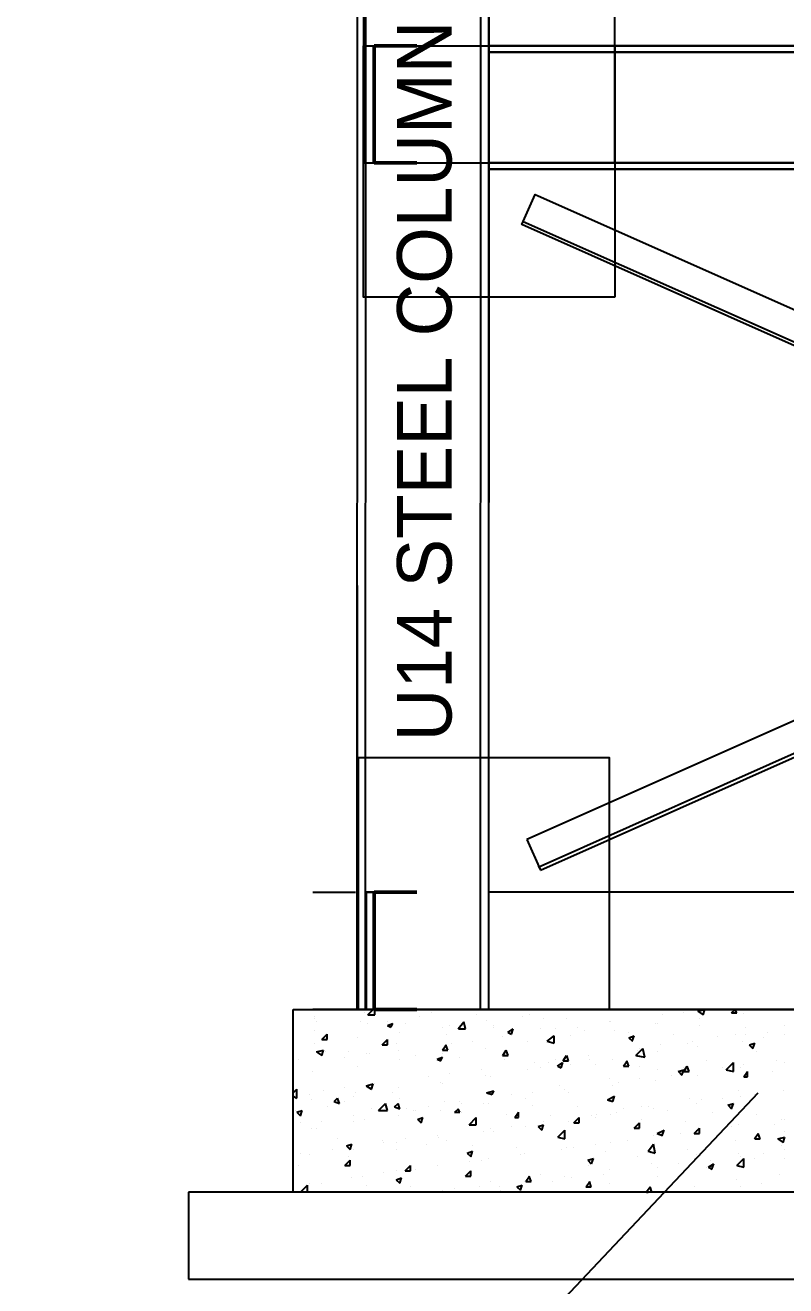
# Model space of a CAD drawing. Header units: millimetres. Extents: x -23396 to 106750, y 116 to 66281.
# Drawn here: x 53000 to 53779, y 38468 to 39760 of the extents above; entities that cross this region are included whole.
import ezdxf

# ---------------------------------------------------------------- set-up
doc = ezdxf.new("R2010")
doc.units = ezdxf.units.MM
doc.layers.add('Wall', color=1, linetype='Continuous', lineweight=50)

msp = doc.modelspace()

# ---------------------------------------------------------------- linework, layer by layer
at = {"color": 0}
for p, q in [((53340.013, 38751.105), (53344.31, 52958.55)), ((53348.607, 38751.105), (53352.904, 52958.55)), ((53470.337, 52958.55), (53466.041, 38751.105)), ((53478.931, 52958.55), (53474.634, 38751.105)), ((53474.634, 39804.269), (53474.634, 38751.105)), ((55047.763, 39739.128), (53476.31, 39739.128)), ((53476.31, 39739.128), (55047.763, 39739.128)), ((55047.763, 39732.683), (53476.31, 39732.683)), ((53476.31, 39732.683), (55047.763, 39732.683)), ((55047.763, 39619.073), (53476.31, 39619.073)), ((53476.31, 39619.073), (55047.763, 39619.073)), ((55047.763, 39612.628), (53476.31, 39612.628)), ((53476.31, 39612.628), (55047.763, 39612.628)), ((53340.013, 39185.862), (53340.013, 38751.105)), ((53294.552, 38871.159), (53338.209, 38871.159)), ((53349.123, 38751.105), (53349.123, 38871.159)), ((53349.123, 38871.159), (53392.779, 38871.159)), ((53392.779, 38871.159), (53349.123, 38871.159)), ((53349.123, 38871.159), (53349.123, 38751.105)), ((53392.779, 38871.159), (53349.123, 38871.159)), ((53349.123, 38871.159), (53349.123, 38751.105)), ((55047.892, 38871.159), (53474.634, 38871.159)), ((53274.529, 38751.148), (55408.185, 38751.148)), ((53274.529, 38563.744), (53274.529, 38751.148)), ((53338.209, 38751.105), (53294.552, 38751.105)), ((53296.357, 38743.8), (53296.357, 38743.8)), ((53296.357, 38742.038), (53296.357, 38742.038)), ((53325.447, 38751.105), (53325.447, 38751.105)), ((55177.185, 38751.105), (53338.209, 38751.105)), ((53341.818, 38751.105), (53341.818, 38751.105)), ((53347.275, 38747.495), (53347.275, 38747.495)), ((53392.779, 38751.105), (53349.123, 38751.105)), ((53349.123, 38751.105), (53392.779, 38751.105)), ((53392.779, 38751.105), (53349.123, 38751.105)), ((53350.927, 38745.648), (53356.384, 38751.105)), ((53350.927, 38745.648), (53358.189, 38745.648)), ((53358.189, 38745.648), (53358.189, 38751.105)), ((53370.951, 38749.257), (53370.951, 38749.257)), ((53403.693, 38743.8), (53403.693, 38743.8)), ((53416.541, 38747.495), (53416.541, 38747.495)), ((53458.263, 38751.105), (53458.263, 38751.105)), ((53462.044, 38745.648), (53462.044, 38745.648)), ((53472.787, 38740.191), (53472.787, 38740.191)), ((53474.462, 38751.105), (55220.541, 38751.105)), ((53509.181, 38743.8), (53509.181, 38743.8)), ((53516.615, 38745.648), (53516.615, 38745.648)), ((53531.138, 38742.038), (53531.138, 38742.038)), ((53554.642, 38741.995), (53554.642, 38741.995)), ((53582.099, 38751.105), (53582.099, 38751.105)), ((53652.869, 38745.648), (53652.869, 38745.648)), ((53674.697, 38747.495), (53674.697, 38747.495)), ((53689.091, 38749.257), (53694.72, 38745.648)), ((53689.263, 38749.257), (53696.396, 38751.105)), ((53690.939, 38741.995), (53690.939, 38741.995)), ((53694.548, 38745.648), (53696.396, 38751.105)), ((53723.681, 38747.495), (53729.267, 38747.495)), ((53723.81, 38747.495), (53727.591, 38751.148)), ((53729.267, 38747.495), (53727.462, 38751.105)), ((53736.4, 38747.409), (53736.4, 38747.409)), ((53296.357, 38729.319), (53296.357, 38729.319)), ((53298.162, 38738.386), (53298.162, 38738.386)), ((53343.666, 38738.386), (53343.666, 38738.386)), ((53350.927, 38736.538), (53350.927, 38736.538)), ((53370.951, 38738.386), (53370.951, 38738.386)), ((53370.951, 38734.734), (53376.408, 38736.538)), ((53370.951, 38734.734), (53374.56, 38732.929)), ((53374.56, 38732.929), (53376.408, 38736.538)), ((53383.669, 38727.472), (53383.669, 38727.472)), ((53389.127, 38736.538), (53389.127, 38736.538)), ((53427.326, 38732.929), (53427.326, 38732.929)), ((53434.587, 38734.734), (53434.587, 38734.734)), ((53443.525, 38731.081), (53449.154, 38738.386)), ((53443.826, 38731.124), (53451.13, 38731.124)), ((53451.13, 38731.124), (53449.283, 38738.386)), ((53479.919, 38734.691), (53479.919, 38734.691)), ((53479.919, 38732.929), (53479.919, 38732.929)), ((53494.486, 38727.386), (53499.943, 38731.081)), ((53494.615, 38727.472), (53498.267, 38725.624)), ((53498.267, 38725.624), (53499.943, 38731.081)), ((53527.529, 38731.081), (53527.529, 38731.081)), ((53543.728, 38731.081), (53543.728, 38731.081)), ((53565.427, 38732.929), (53565.427, 38732.929)), ((53572.861, 38729.319), (53572.861, 38729.319)), ((53598.298, 38738.386), (53598.298, 38738.386)), ((53599.974, 38738.386), (53599.974, 38738.386)), ((53603.755, 38729.319), (53603.755, 38729.319)), ((53618.322, 38727.472), (53618.322, 38727.472)), ((53645.435, 38736.538), (53645.435, 38736.538)), ((53647.584, 38736.581), (53647.584, 38736.581)), ((53690.939, 38734.691), (53690.939, 38734.691)), ((53738.377, 38732.929), (53738.377, 38732.929)), ((53760.205, 38727.472), (53760.205, 38727.472)), ((53778.38, 38734.734), (53778.38, 38734.734)), ((53296.357, 38716.515), (53296.357, 38716.515)), ((53303.619, 38720.167), (53309.076, 38725.624)), ((53303.619, 38720.167), (53309.076, 38720.167)), ((53309.076, 38720.167), (53309.076, 38725.624)), ((53340.013, 38722.015), (53340.013, 38722.015)), ((53365.494, 38714.753), (53370.951, 38720.167)), ((53365.494, 38714.753), (53370.951, 38714.753)), ((53370.951, 38714.753), (53370.951, 38720.167)), ((53380.017, 38716.515), (53380.017, 38716.515)), ((53427.455, 38709.296), (53431.107, 38714.753)), ((53432.783, 38709.296), (53430.978, 38714.753)), ((53431.107, 38725.624), (53431.107, 38725.624)), ((53436.564, 38716.558), (53436.564, 38716.558)), ((53458.263, 38718.362), (53458.263, 38718.362)), ((53489.158, 38723.819), (53489.158, 38723.819)), ((53514.638, 38718.362), (53514.638, 38718.362)), ((53534.662, 38718.362), (53542.052, 38723.862)), ((53534.662, 38718.362), (53542.052, 38716.558)), ((53542.052, 38716.558), (53542.052, 38723.862)), ((53558.294, 38723.862), (53558.294, 38723.862)), ((53618.322, 38721.972), (53623.779, 38723.862)), ((53618.451, 38722.015), (53622.103, 38718.405)), ((53621.974, 38718.362), (53623.779, 38723.862)), ((53650.892, 38714.753), (53650.892, 38714.753)), ((53663.783, 38725.624), (53663.783, 38725.624)), ((53678.349, 38716.558), (53678.349, 38716.558)), ((53683.806, 38718.362), (53683.806, 38718.362)), ((53709.287, 38723.819), (53709.287, 38723.819)), ((53727.591, 38725.624), (53727.591, 38725.624)), ((53734.724, 38718.362), (53734.724, 38718.362)), ((53738.377, 38725.624), (53738.377, 38725.624)), ((53741.857, 38714.667), (53745.638, 38711.058)), ((53742.029, 38714.753), (53747.486, 38716.558)), ((53745.638, 38711.144), (53747.486, 38716.558)), ((53756.423, 38721.972), (53756.423, 38721.972)), ((53778.38, 38725.624), (53778.38, 38725.624)), ((53298.162, 38707.448), (53305.466, 38709.296)), ((53298.162, 38707.448), (53303.619, 38703.796)), ((53303.619, 38703.796), (53305.466, 38709.296)), ((53307.271, 38707.448), (53307.271, 38707.448)), ((53327.294, 38701.991), (53327.294, 38701.991)), ((53330.904, 38707.448), (53330.904, 38707.448)), ((53349.123, 38705.601), (53349.123, 38705.601)), ((53352.732, 38705.601), (53352.732, 38705.601)), ((53381.865, 38709.296), (53381.865, 38709.296)), ((53399.869, 38703.796), (53399.869, 38703.796)), ((53421.869, 38700.187), (53427.326, 38701.991)), ((53425.521, 38698.339), (53427.326, 38701.991)), ((53427.326, 38709.296), (53432.783, 38709.296)), ((53427.326, 38705.601), (53427.326, 38705.601)), ((53445.373, 38701.948), (53445.373, 38701.948)), ((53471.111, 38711.144), (53471.111, 38711.144)), ((53489.029, 38703.796), (53494.615, 38703.796)), ((53489.158, 38703.796), (53492.81, 38709.296)), ((53494.615, 38703.796), (53492.81, 38709.253)), ((53551.033, 38698.339), (53554.642, 38703.796)), ((53556.619, 38698.382), (53554.814, 38703.839)), ((53576.642, 38703.839), (53576.642, 38703.839)), ((53625.584, 38703.796), (53632.888, 38711.058)), ((53625.584, 38703.796), (53634.693, 38701.991)), ((53627.56, 38709.296), (53627.56, 38709.296)), ((53629.236, 38711.058), (53629.236, 38711.058)), ((53634.693, 38701.991), (53632.888, 38711.058)), ((53647.584, 38707.448), (53647.584, 38707.448)), ((53689.263, 38712.905), (53689.263, 38712.905)), ((53749.291, 38707.448), (53749.291, 38707.448)), ((53279.986, 38700.187), (53279.986, 38700.187)), ((53340.013, 38692.882), (53340.013, 38692.882)), ((53383.669, 38700.187), (53383.669, 38700.187)), ((53421.998, 38700.187), (53425.65, 38698.382)), ((53467.33, 38689.273), (53467.33, 38689.273)), ((53491.134, 38700.187), (53491.134, 38700.187)), ((53514.638, 38689.273), (53514.638, 38689.273)), ((53522.072, 38696.577), (53522.072, 38696.577)), ((53527.529, 38691.034), (53527.529, 38691.034)), ((53536.595, 38696.577), (53536.595, 38696.577)), ((53543.728, 38700.187), (53543.728, 38700.187)), ((53545.404, 38692.882), (53550.861, 38696.491)), ((53545.576, 38692.882), (53549.185, 38691.034)), ((53549.056, 38691.034), (53550.861, 38696.491)), ((53551.033, 38698.382), (53556.619, 38698.382)), ((53558.294, 38694.73), (53558.294, 38694.73)), ((53578.318, 38700.187), (53578.318, 38700.187)), ((53583.775, 38694.73), (53583.775, 38694.73)), ((53602.08, 38700.187), (53602.08, 38700.187)), ((53612.865, 38692.882), (53618.322, 38692.882)), ((53612.994, 38692.925), (53616.646, 38698.382)), ((53618.322, 38692.882), (53616.517, 38698.339)), ((53629.236, 38692.882), (53629.236, 38692.882)), ((53647.584, 38689.273), (53647.584, 38689.273)), ((53669.111, 38687.425), (53674.697, 38689.273)), ((53672.892, 38683.773), (53674.697, 38689.273)), ((53674.697, 38687.425), (53678.349, 38692.882)), ((53674.697, 38691.034), (53674.697, 38691.034)), ((53680.154, 38687.425), (53678.177, 38692.882)), ((53698.373, 38698.339), (53698.373, 38698.339)), ((53714.744, 38691.034), (53714.744, 38691.034)), ((53718.353, 38689.273), (53725.658, 38696.491)), ((53718.353, 38689.273), (53725.658, 38687.425)), ((53720.201, 38689.273), (53720.201, 38689.273)), ((53725.658, 38687.425), (53725.658, 38696.491)), ((53732.919, 38691.12), (53732.919, 38691.12)), ((53736.4, 38694.644), (53736.4, 38694.644)), ((53769.314, 38698.339), (53769.314, 38698.339)), ((53778.38, 38696.577), (53778.38, 38696.577)), ((53294.552, 38687.425), (53294.552, 38687.425)), ((53412.759, 38682.011), (53412.759, 38682.011)), ((53425.65, 38676.554), (53425.65, 38676.554)), ((53434.587, 38685.62), (53434.587, 38685.62)), ((53471.111, 38683.816), (53471.111, 38683.816)), ((53476.568, 38682.011), (53476.568, 38682.011)), ((53598.298, 38680.163), (53598.298, 38680.163)), ((53607.537, 38676.554), (53607.537, 38676.554)), ((53629.236, 38680.163), (53629.236, 38680.163)), ((53645.435, 38678.316), (53645.435, 38678.316)), ((53662.107, 38683.816), (53662.107, 38683.816)), ((53669.24, 38687.425), (53672.892, 38683.816)), ((53674.568, 38687.425), (53680.154, 38687.425)), ((53689.263, 38683.773), (53689.263, 38683.773)), ((53736.4, 38682.011), (53740.181, 38687.425)), ((53736.4, 38682.011), (53740.181, 38682.011)), ((53740.181, 38682.011), (53740.181, 38687.425)), ((53765.662, 38687.425), (53765.662, 38687.425)), ((52999.744, 37868.879), (53751.009, 38665.64)), ((53274.529, 38665.597), (53278.181, 38669.249)), ((53278.181, 38660.14), (53278.181, 38669.249)), ((53290.9, 38663.835), (53290.9, 38663.835)), ((53305.466, 38667.444), (53305.466, 38667.444)), ((53327.294, 38671.054), (53327.294, 38671.054)), ((53338.209, 38665.597), (53338.209, 38665.597)), ((53349.123, 38672.859), (53356.384, 38674.706)), ((53349.123, 38672.859), (53354.58, 38669.249)), ((53354.58, 38669.249), (53356.384, 38674.706)), ((53358.189, 38674.706), (53358.189, 38674.706)), ((53376.408, 38665.597), (53376.408, 38665.597)), ((53381.865, 38671.054), (53381.865, 38671.054)), ((53427.326, 38674.706), (53427.326, 38674.706)), ((53472.658, 38665.597), (53479.919, 38667.444)), ((53472.787, 38665.597), (53478.244, 38663.749)), ((53478.244, 38663.749), (53479.919, 38667.444)), ((53498.267, 38663.835), (53498.267, 38663.835)), ((53498.267, 38663.835), (53498.267, 38663.835)), ((53519.923, 38665.597), (53519.923, 38665.597)), ((53547.509, 38672.859), (53547.509, 38672.859)), ((53552.837, 38669.249), (53552.837, 38669.249)), ((53556.619, 38665.64), (53556.619, 38665.64)), ((53602.08, 38672.859), (53602.08, 38672.859)), ((53731.115, 38667.444), (53731.115, 38667.444)), ((53747.486, 38663.835), (53747.486, 38663.835)), ((53776.576, 38667.444), (53776.576, 38667.444)), ((53274.529, 38661.987), (53278.181, 38660.14)), ((53292.705, 38658.292), (53292.705, 38658.292)), ((53309.076, 38651.073), (53309.076, 38651.073)), ((53316.38, 38656.53), (53319.99, 38660.14)), ((53316.38, 38656.53), (53321.837, 38654.683)), ((53321.837, 38654.683), (53319.99, 38660.14)), ((53327.294, 38656.53), (53327.294, 38656.53)), ((53336.361, 38661.987), (53336.361, 38661.987)), ((53361.841, 38647.421), (53369.103, 38654.683)), ((53370.951, 38647.421), (53369.103, 38654.683)), ((53378.212, 38651.073), (53381.865, 38654.683)), ((53378.212, 38651.073), (53383.669, 38649.269)), ((53383.669, 38649.269), (53381.865, 38654.683)), ((53383.669, 38660.14), (53383.669, 38660.14)), ((53412.759, 38651.073), (53412.759, 38651.073)), ((53429.13, 38656.444), (53429.13, 38656.444)), ((53445.373, 38656.444), (53445.373, 38656.444)), ((53447.349, 38654.683), (53447.349, 38654.683)), ((53469.177, 38654.683), (53469.177, 38654.683)), ((53474.634, 38654.683), (53474.634, 38654.683)), ((53512.834, 38660.14), (53512.834, 38660.14)), ((53519.923, 38652.878), (53519.923, 38652.878)), ((53565.427, 38651.03), (53565.427, 38651.03)), ((53596.494, 38658.292), (53603.755, 38661.987)), ((53596.494, 38658.378), (53602.08, 38656.53)), ((53601.951, 38656.53), (53603.755, 38661.987)), ((53630.912, 38651.03), (53630.912, 38651.03)), ((53638.345, 38651.073), (53638.345, 38651.073)), ((53680.154, 38660.14), (53680.154, 38660.14)), ((53687.587, 38654.683), (53687.587, 38654.683)), ((53692.916, 38658.378), (53692.916, 38658.378)), ((53714.744, 38660.14), (53714.744, 38660.14)), ((53720.029, 38652.878), (53725.658, 38654.683)), ((53720.201, 38652.878), (53723.81, 38649.269)), ((53723.681, 38649.269), (53725.658, 38654.683)), ((53732.919, 38661.987), (53732.919, 38661.987)), ((53276.334, 38647.421), (53276.334, 38647.421)), ((53278.181, 38645.573), (53283.638, 38647.421)), ((53278.181, 38645.573), (53281.791, 38641.964)), ((53281.791, 38641.964), (53283.638, 38647.421)), ((53303.619, 38636.507), (53303.619, 38636.507)), ((53336.361, 38641.964), (53336.361, 38641.964)), ((53336.361, 38636.507), (53336.361, 38636.507)), ((53347.275, 38638.355), (53347.275, 38638.355)), ((53354.58, 38649.269), (53354.58, 38649.269)), ((53361.841, 38647.421), (53370.951, 38647.421)), ((53381.865, 38641.964), (53381.865, 38641.964)), ((53390.931, 38649.269), (53390.931, 38649.269)), ((53398.236, 38647.421), (53398.236, 38647.421)), ((53399.869, 38647.421), (53399.869, 38647.421)), ((53401.845, 38638.355), (53407.302, 38640.116)), ((53402.017, 38638.355), (53405.627, 38634.702)), ((53405.498, 38634.702), (53407.302, 38640.116)), ((53425.65, 38647.421), (53425.65, 38647.421)), ((53439.916, 38645.573), (53445.373, 38645.573)), ((53440.044, 38645.573), (53443.697, 38649.269)), ((53445.373, 38645.573), (53443.525, 38649.183)), ((53447.349, 38645.616), (53447.349, 38645.616)), ((53454.611, 38632.898), (53462.044, 38640.116)), ((53462.044, 38632.898), (53462.044, 38640.116)), ((53492.81, 38643.812), (53492.81, 38643.812)), ((53501.748, 38640.116), (53505.4, 38645.573)), ((53501.748, 38640.116), (53505.4, 38640.116)), ((53505.4, 38640.116), (53505.4, 38645.573)), ((53531.138, 38636.507), (53531.138, 38636.507)), ((53538.271, 38641.964), (53538.271, 38641.964)), ((53556.619, 38636.507), (53556.619, 38636.507)), ((53561.947, 38634.702), (53567.533, 38640.116)), ((53567.533, 38634.702), (53567.533, 38640.116)), ((53579.951, 38641.964), (53579.951, 38641.964)), ((53583.775, 38640.116), (53583.775, 38640.116)), ((53585.408, 38643.726), (53585.408, 38643.726)), ((53599.974, 38643.726), (53599.974, 38643.726)), ((53605.431, 38645.573), (53605.431, 38645.573)), ((53612.865, 38649.269), (53612.865, 38649.269)), ((53630.912, 38638.312), (53630.912, 38638.312)), ((53643.802, 38649.269), (53643.802, 38649.269)), ((53658.326, 38647.421), (53658.326, 38647.421)), ((53676.373, 38636.464), (53676.373, 38636.464)), ((53703.83, 38645.616), (53703.83, 38645.616)), ((53749.291, 38643.812), (53749.291, 38643.812)), ((53774.771, 38638.355), (53774.771, 38638.355)), ((53778.38, 38638.355), (53778.38, 38638.355)), ((53281.791, 38634.702), (53281.791, 38634.702)), ((53292.705, 38629.245), (53292.705, 38629.245)), ((53298.162, 38629.245), (53298.162, 38629.245)), ((53454.611, 38632.898), (53462.044, 38632.898)), ((53469.177, 38625.55), (53469.177, 38625.55)), ((53476.568, 38629.245), (53476.568, 38629.245)), ((53479.919, 38625.55), (53479.919, 38625.55)), ((53498.267, 38631.05), (53498.267, 38631.05)), ((53512.834, 38631.05), (53512.834, 38631.05)), ((53525.552, 38631.05), (53531.138, 38632.898)), ((53525.552, 38631.05), (53529.205, 38627.398)), ((53529.334, 38627.398), (53531.138, 38632.898)), ((53531.138, 38632.898), (53531.138, 38632.898)), ((53545.576, 38620.136), (53552.837, 38627.398)), ((53552.837, 38618.331), (53552.837, 38627.398)), ((53561.947, 38634.702), (53567.533, 38634.702)), ((53623.779, 38629.245), (53629.236, 38634.702)), ((53623.779, 38629.245), (53629.236, 38629.245)), ((53629.236, 38629.245), (53629.236, 38634.702)), ((53647.412, 38623.788), (53654.716, 38627.398)), ((53647.412, 38623.788), (53652.869, 38621.941)), ((53652.74, 38621.941), (53654.716, 38627.398)), ((53670.916, 38623.702), (53670.916, 38623.702)), ((53685.482, 38623.788), (53690.939, 38629.245)), ((53685.482, 38623.788), (53690.939, 38623.788)), ((53687.587, 38627.398), (53687.587, 38627.398)), ((53690.939, 38623.788), (53690.939, 38629.245)), ((53690.939, 38625.55), (53690.939, 38625.55)), ((53722.134, 38634.745), (53722.134, 38634.745)), ((53723.81, 38631.05), (53723.81, 38631.05)), ((53731.115, 38632.855), (53731.115, 38632.855)), ((53747.314, 38618.288), (53751.095, 38623.788)), ((53752.943, 38618.331), (53751.095, 38623.788)), ((53767.638, 38632.898), (53767.638, 38632.898)), ((53778.38, 38625.636), (53778.38, 38625.636)), ((53319.99, 38618.331), (53319.99, 38618.331)), ((53329.099, 38611.069), (53334.556, 38612.831)), ((53329.099, 38611.069), (53332.752, 38607.374)), ((53332.752, 38607.374), (53334.556, 38612.831)), ((53365.494, 38616.484), (53365.494, 38616.484)), ((53367.298, 38614.679), (53367.298, 38614.679)), ((53380.017, 38614.679), (53380.017, 38614.679)), ((53389.127, 38618.331), (53389.127, 38618.331)), ((53411.084, 38612.874), (53411.084, 38612.874)), ((53421.869, 38621.941), (53421.869, 38621.941)), ((53423.673, 38620.136), (53423.673, 38620.136)), ((53431.107, 38616.484), (53431.107, 38616.484)), ((53458.263, 38611.069), (53458.263, 38611.069)), ((53545.576, 38620.136), (53552.837, 38618.331)), ((53583.775, 38612.831), (53583.775, 38612.831)), ((53599.974, 38614.679), (53599.974, 38614.679)), ((53616.646, 38616.484), (53616.646, 38616.484)), ((53638.345, 38605.612), (53643.802, 38612.831)), ((53645.435, 38603.765), (53643.63, 38612.831)), ((53643.802, 38621.941), (53643.802, 38621.941)), ((53727.591, 38616.484), (53727.591, 38616.484)), ((53747.615, 38618.331), (53752.943, 38618.331)), ((53771.119, 38618.288), (53776.576, 38614.679)), ((53771.248, 38618.331), (53778.38, 38620.136)), ((53774.771, 38611.069), (53774.771, 38611.069)), ((53776.576, 38614.679), (53778.38, 38620.136)), ((53281.791, 38603.765), (53281.791, 38603.765)), ((53290.9, 38601.96), (53290.9, 38601.96)), ((53314.533, 38607.374), (53314.533, 38607.374)), ((53330.904, 38600.091), (53330.904, 38600.091)), ((53336.361, 38607.374), (53336.361, 38607.374)), ((53380.017, 38607.374), (53380.017, 38607.374)), ((53452.806, 38603.765), (53458.263, 38605.569)), ((53452.806, 38603.765), (53456.587, 38600.151)), ((53456.416, 38600.091), (53458.263, 38605.569)), ((53474.634, 38598.316), (53474.634, 38598.316)), ((53503.724, 38609.222), (53503.724, 38609.222)), ((53507.505, 38601.96), (53507.505, 38601.96)), ((53511.158, 38603.765), (53511.158, 38603.765)), ((53549.185, 38607.374), (53549.185, 38607.374)), ((53554.642, 38609.222), (53554.642, 38609.222)), ((53562.076, 38609.222), (53562.076, 38609.222)), ((53576.47, 38596.486), (53582.099, 38598.316)), ((53580.252, 38592.876), (53582.099, 38598.316)), ((53594.689, 38605.569), (53594.689, 38605.569)), ((53627.56, 38600.151), (53627.56, 38600.151)), ((53638.345, 38605.569), (53645.435, 38603.765)), ((53640.15, 38603.765), (53640.15, 38603.765)), ((53678.349, 38607.374), (53678.349, 38607.374)), ((53685.611, 38598.256), (53685.611, 38598.256)), ((53687.587, 38601.96), (53687.587, 38601.96)), ((53729.267, 38590.982), (53736.4, 38598.256)), ((53731.115, 38603.765), (53731.115, 38603.765)), ((53732.919, 38600.151), (53732.919, 38600.151)), ((53736.4, 38589.207), (53736.4, 38598.256)), ((53747.486, 38598.316), (53747.486, 38598.316)), ((53756.423, 38603.722), (53756.423, 38603.722)), ((53778.38, 38607.46), (53778.38, 38607.46)), ((53778.38, 38598.316), (53778.38, 38598.316)), ((53279.986, 38591.042), (53279.986, 38591.042)), ((53327.294, 38591.042), (53332.752, 38596.486)), ((53327.294, 38591.042), (53332.752, 38591.042)), ((53332.752, 38591.042), (53332.752, 38596.486)), ((53380.017, 38585.585), (53380.017, 38585.585)), ((53389.127, 38585.585), (53394.584, 38591.042)), ((53389.127, 38585.585), (53394.584, 38585.585)), ((53394.584, 38585.585), (53394.584, 38591.042)), ((53399.869, 38587.372), (53399.869, 38587.372)), ((53421.869, 38591.042), (53421.869, 38591.042)), ((53451.13, 38580.145), (53456.587, 38585.585)), ((53454.611, 38594.651), (53454.611, 38594.651)), ((53456.587, 38580.145), (53456.587, 38585.585)), ((53467.33, 38596.486), (53467.33, 38596.486)), ((53576.341, 38596.486), (53579.951, 38592.816)), ((53576.642, 38591.042), (53576.642, 38591.042)), ((53598.298, 38587.372), (53598.298, 38587.372)), ((53642.127, 38592.876), (53642.127, 38592.876)), ((53647.584, 38589.207), (53647.584, 38589.207)), ((53669.24, 38592.876), (53669.24, 38592.876)), ((53698.373, 38589.207), (53698.373, 38589.207)), ((53700.005, 38589.207), (53705.634, 38592.816)), ((53700.177, 38589.207), (53703.83, 38587.432)), ((53702.154, 38596.486), (53702.154, 38596.486)), ((53703.658, 38587.372), (53705.634, 38592.816)), ((53729.267, 38590.982), (53736.4, 38589.207)), ((53290.9, 38572.866), (53290.9, 38572.866)), ((53290.9, 38572.866), (53290.9, 38572.866)), ((53303.619, 38572.866), (53303.619, 38572.866)), ((53334.556, 38578.31), (53334.556, 38578.31)), ((53345.47, 38580.085), (53345.47, 38580.085)), ((53367.298, 38583.75), (53367.298, 38583.75)), ((53380.017, 38576.475), (53385.474, 38578.31)), ((53380.017, 38576.475), (53383.669, 38572.866)), ((53383.669, 38572.866), (53385.474, 38578.31)), ((53451.13, 38580.145), (53456.587, 38580.145)), ((53476.568, 38574.701), (53476.568, 38574.701)), ((53511.158, 38574.701), (53511.158, 38574.701)), ((53512.834, 38574.701), (53516.615, 38580.145)), ((53512.834, 38574.641), (53518.291, 38574.641)), ((53518.291, 38574.641), (53516.443, 38580.145)), ((53527.529, 38581.915), (53527.529, 38581.915)), ((53539.947, 38574.641), (53539.947, 38574.641)), ((53552.837, 38580.145), (53552.837, 38580.145)), ((53559.97, 38578.25), (53559.97, 38578.25)), ((53574.666, 38569.184), (53578.318, 38574.641)), ((53579.951, 38569.184), (53578.146, 38574.641)), ((53592.841, 38581.915), (53592.841, 38581.915)), ((53598.298, 38572.866), (53598.298, 38572.866)), ((53647.584, 38580.145), (53647.584, 38580.145)), ((53729.267, 38576.475), (53729.267, 38576.475)), ((53754.748, 38572.866), (53754.748, 38572.866)), ((53772.923, 38581.975), (53772.923, 38581.975)), ((55482.478, 38563.744), (53167.064, 38563.744)), ((53167.064, 38563.744), (53167.064, 38474.566)), ((55408.185, 38563.744), (53274.529, 38563.744)), ((53281.791, 38563.744), (53289.095, 38571.018)), ((53281.791, 38563.744), (53281.791, 38563.744)), ((53289.095, 38563.744), (53289.095, 38571.018)), ((53349.123, 38571.018), (53349.123, 38571.018)), ((53394.584, 38569.184), (53394.584, 38569.184)), ((53427.326, 38565.574), (53427.326, 38565.574)), ((53439.916, 38567.349), (53439.916, 38567.349)), ((53465.353, 38569.184), (53465.353, 38569.184)), ((53485.377, 38569.184), (53485.377, 38569.184)), ((53487.353, 38565.574), (53487.353, 38565.574)), ((53503.724, 38569.184), (53509.181, 38571.018)), ((53503.724, 38569.184), (53507.505, 38565.574)), ((53507.377, 38565.574), (53509.181, 38571.018)), ((53574.494, 38569.184), (53579.951, 38569.184)), ((53632.888, 38563.744), (53632.888, 38563.744)), ((53632.888, 38563.744), (53632.888, 38563.744)), ((53636.369, 38563.744), (53640.15, 38569.184)), ((53636.498, 38563.744), (53638.345, 38563.744)), ((53642.127, 38563.744), (53640.279, 38569.184)), ((53685.611, 38569.184), (53685.611, 38569.184)), ((53732.919, 38569.184), (53732.919, 38569.184)), ((53167.064, 38474.566), (55482.478, 38474.566))]:
    msp.add_line(p, q, dxfattribs=at)
at = {"linetype": 'Continuous'}
for p, q in [((53510.256, 39559.118), (54998.549, 38896.682)), ((55013.817, 39559.118), (53525.525, 38896.682)), ((53513.972, 38925.303), (53527.898, 38893.987))]:
    msp.add_line(p, q, dxfattribs=at)
for points in [[(53604.208, 39862.849), (53604.208, 39876.886), (53346.396, 39876.886), (53346.396, 39619.073), (53604.208, 39619.073), (53604.208, 39817.311)], [(54996.175, 38893.987), (53508.886, 39556.04), (53522.585, 39586.814), (55010.101, 38925.303)], [(53527.898, 38893.987), (55015.187, 39556.04), (55001.488, 39586.814), (53513.972, 38925.303)], [(53598.652, 38949.422), (53598.652, 39009.005), (53340.84, 39009.005), (53340.84, 38751.192), (53598.652, 38751.192), (53598.652, 38949.422)]]:
    msp.add_lwpolyline(points, dxfattribs=at)
msp.add_lwpolyline([(53604.25, 39481.316), (53346.437, 39481.316), (53346.437, 39739.128), (53604.25, 39739.128)], close=True, dxfattribs=at)
at = {"layer": 'Wall'}
for p, q in [((53357.544, 39619.073), (53357.544, 39739.128)), ((53357.544, 39739.128), (53401.201, 39739.128)), ((53401.201, 39739.128), (53357.544, 39739.128)), ((53357.544, 39739.128), (53357.544, 39619.073)), ((53401.201, 39739.128), (53357.544, 39739.128)), ((53357.544, 39739.128), (53357.544, 39619.073)), ((53401.201, 39619.073), (53357.544, 39619.073)), ((53357.544, 39619.073), (53401.201, 39619.073)), ((53401.201, 39619.073), (53357.544, 39619.073)), ((53357.544, 38751.105), (53357.544, 38871.159)), ((53357.544, 38871.159), (53401.201, 38871.159)), ((53401.201, 38871.159), (53357.544, 38871.159)), ((53357.544, 38871.159), (53357.544, 38751.105)), ((53401.201, 38871.159), (53357.544, 38871.159)), ((53357.544, 38871.159), (53357.544, 38751.105)), ((53401.201, 38751.105), (53357.544, 38751.105)), ((53357.544, 38751.105), (53401.201, 38751.105)), ((53401.201, 38751.105), (53357.544, 38751.105))]:
    msp.add_line(p, q, dxfattribs=at)

# ---------------------------------------------------------------- texts
at = {"linetype": 'Continuous', "insert": (53380.868, 39025.969), "char_height": 55.85938, "attachment_point": 1, "rotation": 90}
msp.add_mtext_dynamic_manual_height_columns('U14 STEEL COLUMN', width=7521.05334, gutter_width=2305.931, heights=[0], dxfattribs=at)

doc.saveas('drawing.dxf')
